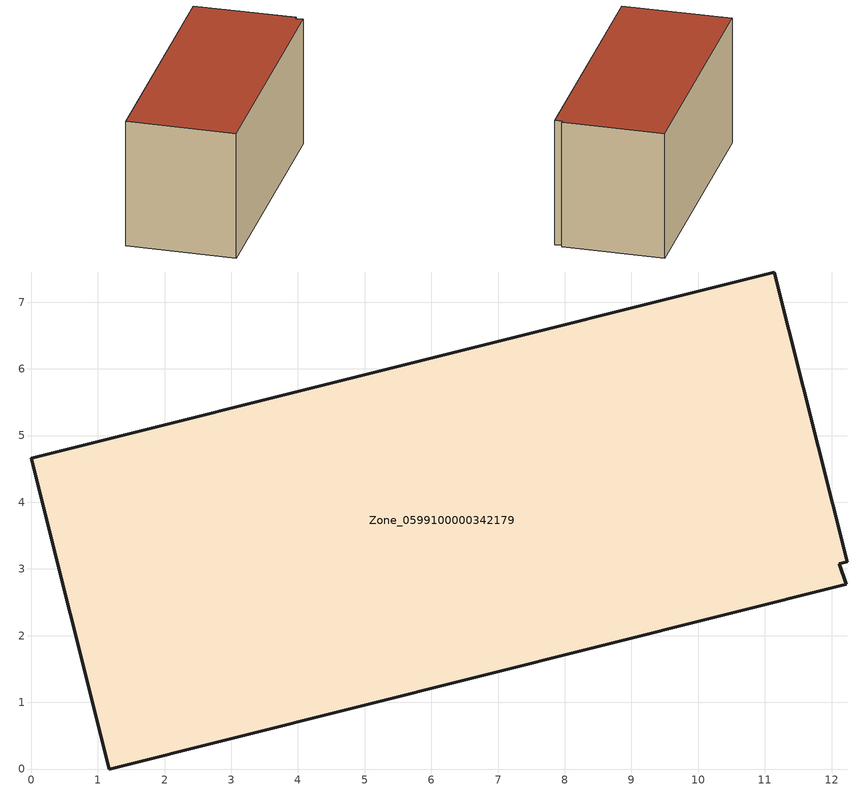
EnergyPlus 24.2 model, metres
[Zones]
Zone_0599100000342179
 floor ground (C_G): 12.24,3.11 12.12,3.08 12.22,2.77 1.17,0 0,4.66 11.14,7.45 z0
 wall outside (C_F): 12.24,3.11 11.14,7.45 0,4.66 1.17,0 12.22,2.77 12.12,3.08 12.24,3.11 z0:5.8
 roof outside (C_R): 12.12,3.08 12.24,3.11 11.14,7.45 0,4.66 1.17,0 12.22,2.77 z5.8
[BUILDING]
Pand.0599100000342179: North Axis=0; Terrain=City; Loads Convergence Tolerance Value=0.04; Temperature Convergence Tolerance Value=0.4; Solar Distribution=FullExterior; Maximum Number of Warmup Days=25; Minimum Number of Warmup Days=1
[Site:Location]
Rotterdam.The.Hague.AP_ZH_NLD Design_Conditions: Latitude=51.96; Longitude=4.45; Time Zone=1; Elevation=-4.5
[SITE:GROUNDTEMPERATURE:BUILDINGSURFACE]
18, 18, 18, 18, 18, 18, 18, 18, 18, 18, 18, 18
[MATERIAL] Thermal Absorptance=0.9; Solar Absorptance=0.7; Visible Absorptance=0.7
Name | Roughness | Thickness | Conductivity | Density | Specific Heat
G.TI.1992-2005 | MediumSmooth | 0.15 | 0.06 | 540 | 1210
F.TI.1992-2005 | Rough | 0.3 | 0.12 | 1920 | 840
R.TI.1992-2005 | MediumRough | 0.2 | 0.08 | 1500 | 1000
[CONSTRUCTION]
C_G: G.TI.1992-2005
C_F: F.TI.1992-2005
C_R: R.TI.1992-2005
[ZONE]
Zone_0599100000342179: Type=1; Multiplier=1; Ceiling Height=Autocalculate; Volume=Autocalculate; Floor Area=autocalculate; Part of Total Floor Area=Yes
[ZONEINFILTRATION:DESIGNFLOWRATE]
Infil_Zone_0599100000342179: Zone or ZoneList or Space or SpaceList=Zone_0599100000342179; Schedule=AlwaysOn; Design Flow Rate Calculation Method=Flow/Area; Flow Rate per Floor Area=0.0015; Constant Term Coefficient=1; Temperature Term Coefficient=0; Velocity Term Coefficient=0; Velocity Squared Term Coefficient=0
[HVACTEMPLATE:ZONE:IDEALLOADSAIRSYSTEM]
Zone_0599100000342179: Maximum Heating Supply Air Temperature=50; Minimum Cooling Supply Air Temperature=13; Maximum Heating Supply Air Humidity Ratio=0.0156; Minimum Cooling Supply Air Humidity Ratio=0.0077; Heating Limit=NoLimit; Cooling Limit=NoLimit; Dehumidification Control Type=ConstantSensibleHeatRatio; Cooling Sensible Heat Ratio=0.7; Dehumidification Setpoint=60; Humidification Control Type=None; Humidification Setpoint=30; Outdoor Air Method=None; Outdoor Air Flow Rate per Person=0.00944; Outdoor Air Flow Rate per Zone Floor Area=0; Outdoor Air Flow Rate per Zone=0; Demand Controlled Ventilation Type=None; Outdoor Air Economizer Type=NoEconomizer; Heat Recovery Type=None; Sensible Heat Recovery Effectiveness=0.7; Latent Heat Recovery Effectiveness=0.65
[ZONECONTROL:THERMOSTAT]
ThermostatControl_Zone_0599100000342179: Zone or ZoneList=Zone_0599100000342179; Control Type Schedule=DualSetpointControlType; Control 1=Thermostat_Zone_0599100000342179; Temperature Difference Between Cutout And Setpoint=0
[THERMOSTATSETPOINT:DUALSETPOINT]
Thermostat_Zone_0599100000342179: Heating Setpoint Temperature Schedule=HeatingSetpoint_Zone_0599100000342179; Cooling Setpoint Temperature Schedule=CoolingSetpoint_Zone_0599100000342179
[SCHEDULE:COMPACT]
HeatingSetpoint_Zone_0599100000342179: Through: 12/31, For: AllDays, Until: 24:00, 21
CoolingSetpoint_Zone_0599100000342179: Through: 12/31, For: AllDays, Until: 24:00, 24
DualSetpointControlType: Through: 12/31, For: AllDays, Until: 24:00, 4
AlwaysOn: Through: 12/31, For: AllDays, Until: 24:00, 1
